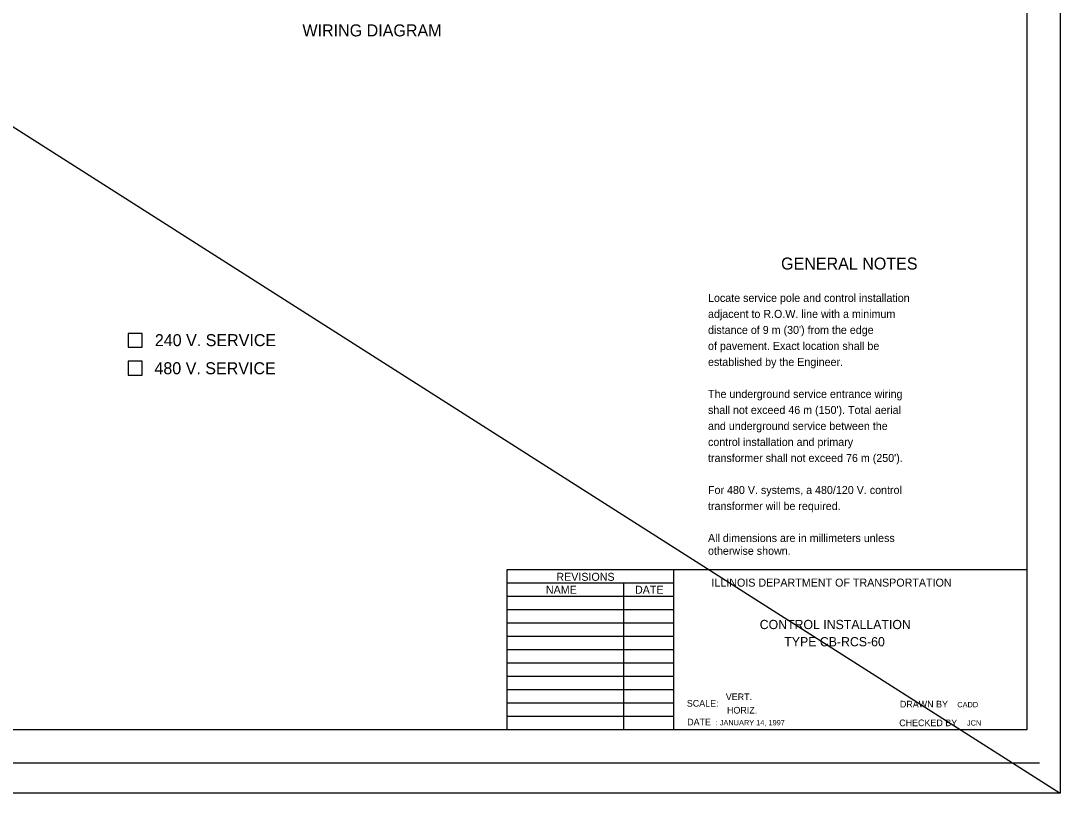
# Model space of a CAD drawing. Extents: x 2400813 to 2402224, y 420582 to 421545.
# Drawn here: x 2401221.6 to 2401533.3, y 420626 to 420857.6 of the extents above; entities that cross this region are included whole.
import ezdxf

# ---------------------------------------------------------------- set-up
doc = ezdxf.new("R2010")
doc.units = 0
for name, color, linetype in [('Alignment_EX_50 Notation', 7, 'Continuous'), ('Alignment_PR_50 Scale Notation', 7, 'Continuous'), ('Sheets_General Details', 7, 'Continuous')]:
    doc.layers.add(name, color=color, linetype=linetype)

msp = doc.modelspace()

# ---------------------------------------------------------------- linework, layer by layer
at = {"layer": 'Alignment_EX_50 Notation'}
for p, q in [((2401257.96, 420763.86), (2401253.77, 420763.86)), ((2401253.77, 420763.86), (2401253.77, 420759.67)), ((2401257.96, 420759.67), (2401257.96, 420763.86)), ((2401253.77, 420759.67), (2401257.96, 420759.67)), ((2401257.96, 420755.48), (2401253.77, 420755.48)), ((2401253.77, 420755.48), (2401253.77, 420751.3)), ((2401257.96, 420751.3), (2401257.96, 420755.48)), ((2401253.77, 420751.3), (2401257.96, 420751.3))]:
    msp.add_line(p, q, dxfattribs=at)
at = {"layer": 'Sheets_General Details'}
for p, q in [((2400813.33, 421083.96), (2401533.33, 420625.96)), ((2401533.33, 421083.96), (2401533.33, 420625.96)), ((2401523.33, 421064.96), (2401523.33, 420644.96)), ((2401523.33, 420692.96), (2401367.33, 420692.96)), ((2401367.33, 420692.96), (2401367.33, 420644.96)), ((2401417.33, 420692.96), (2401417.33, 420644.96)), ((2401523.33, 420692.96), (2401523.33, 420692.96)), ((2401417.33, 420688.96), (2401367.33, 420688.96)), ((2401402.33, 420688.96), (2401402.33, 420644.96)), ((2401417.33, 420684.96), (2401367.33, 420684.96)), ((2401417.33, 420680.96), (2401367.33, 420680.96)), ((2401417.33, 420676.96), (2401367.33, 420676.96)), ((2401417.33, 420672.96), (2401367.33, 420672.96)), ((2401417.33, 420668.96), (2401367.33, 420668.96)), ((2401417.33, 420664.96), (2401367.33, 420664.96)), ((2401417.33, 420660.96), (2401367.33, 420660.96)), ((2401417.33, 420656.96), (2401367.33, 420656.96)), ((2401417.33, 420652.96), (2401367.33, 420652.96)), ((2401417.33, 420648.96), (2401367.33, 420648.96)), ((2401523.33, 420644.96), (2400853.33, 420644.96)), ((2401527.16, 420634.96), (2400833.29, 420634.96)), ((2401533.33, 420625.96), (2400813.33, 420625.96)), ((2401533.33, 420625.95), (2401533.33, 420625.95))]:
    msp.add_line(p, q, dxfattribs=at)

# ---------------------------------------------------------------- texts
at = {"layer": 'Alignment_PR_50 Scale Notation'}
for s, height, p in [('GENERAL NOTES', 3.6, (2401449.6, 420783)), ('CONTROL INSTALLATION', 2.76, (2401443.2, 420675.17)), ('TYPE CB-RCS-60', 2.76, (2401450.57, 420670.01))]:
    msp.add_text(s, height=height, dxfattribs=at).set_placement(p)
at = {"layer": 'Sheets_General Details'}
for s, height, p in [('WIRING DIAGRAM', 3.6, (2401306.05, 420852.92)), ('Locate service pole and control installation', 2.4, (2401427.69, 420773.29)), ('adjacent to R.O.W. line with a minimum', 2.4, (2401427.69, 420768.49)), ("distance of 9 m (30') from the edge", 2.4, (2401427.69, 420763.69)), ('240 V. SERVICE', 3.6, (2401261.78, 420760.02)), ('of pavement. Exact location shall be', 2.4, (2401427.69, 420758.89)), ('established by the Engineer.', 2.4, (2401427.69, 420754.09)), ('480 V. SERVICE', 3.6, (2401261.66, 420751.6)), ('The underground service entrance wiring', 2.4, (2401427.69, 420744.49)), ("shall not exceed 46 m (150'). Total aerial", 2.4, (2401427.69, 420739.69)), ('and underground service between the', 2.4, (2401427.69, 420734.89)), ('control installation and primary', 2.4, (2401427.69, 420730.09)), ("transformer shall not exceed 76 m (250').", 2.4, (2401427.69, 420725.29)), ('For 480 V. systems, a 480/120 V. control', 2.4, (2401427.69, 420715.69)), ('transformer will be required.', 2.4, (2401427.69, 420710.89)), ('All dimensions are in millimeters unless', 2.4, (2401427.69, 420701.29)), ('otherwise shown.', 2.4, (2401427.69, 420697.45)), ('REVISIONS', 2.4, (2401382.2, 420689.65)), ('NAME', 2.4, (2401379.07, 420685.77)), ('DATE', 2.4, (2401405.79, 420685.77)), ('ILLINOIS DEPARTMENT OF TRANSPORTATION', 2.4, (2401428.71, 420687.91)), ('SCALE:', 2, (2401421.34, 420651.91)), ('VERT.', 2, (2401433.03, 420653.86)), ('DRAWN BY', 2, (2401485.25, 420651.67)), ('HORIZ.', 2, (2401433.39, 420649.84)), (' CADD', 1.6, (2401501.85, 420651.72)), ('DATE', 2, (2401421.45, 420646.29)), (': JANUARY 14, 1997', 1.5996, (2401429.99, 420646.3)), ('CHECKED BY', 2, (2401485.04, 420646.05)), ('JCN', 1.6, (2401505.35, 420646.24))]:
    msp.add_text(s, height=height, dxfattribs=at).set_placement(p)

doc.saveas('drawing.dxf')
